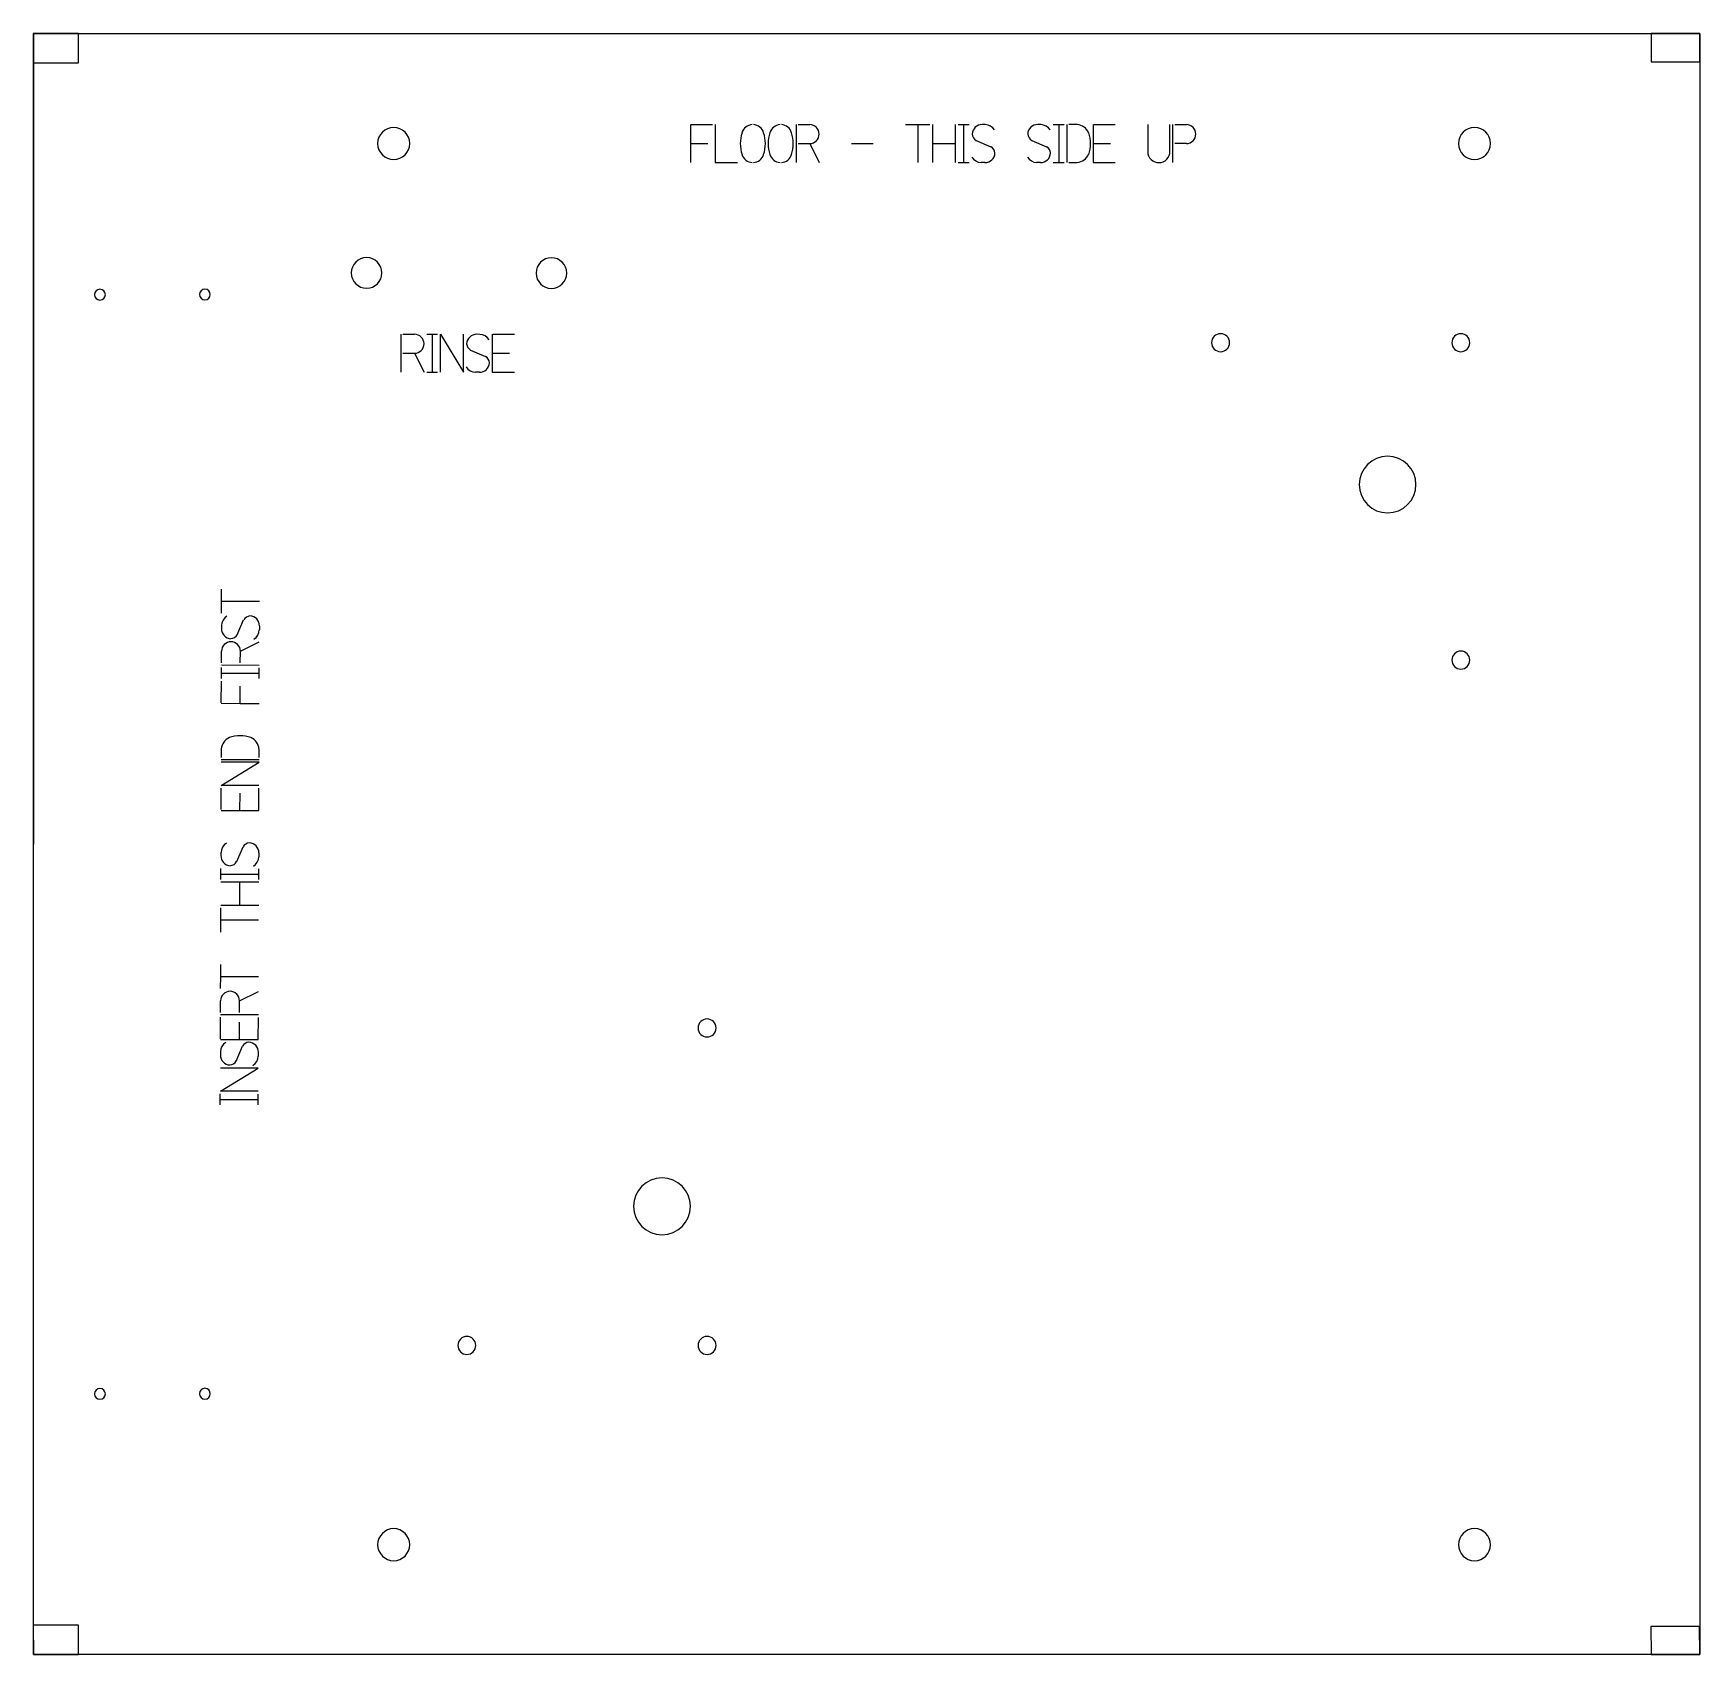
# Model space of a CAD drawing. Extents: x 0 to 18.5, y 0 to 18.
import ezdxf

# ---------------------------------------------------------------- set-up
doc = ezdxf.new("R2010")
doc.units = 0
doc.layers.add('1', color=7, linetype='CONTINUOUS')
doc.layers.add('6', color=7, linetype='CONTINUOUS')

msp = doc.modelspace()

# ---------------------------------------------------------------- linework, layer by layer
at = {"layer": '1', "color": 1, "linetype": 'CONTINUOUS'}
for p, q in [((0.509, 17.99), (0.009, 17.991)), ((0.009, 17.991), (0.009, 17.665)), ((0.009, -0.011), (0.009, 17.989)), ((0.009, 17.989), (18.509, 17.989)), ((0.009, 17.989), (0.009, 8.989)), ((0.509, 17.664), (0.509, 17.99)), ((18.509, 17.988), (17.969, 17.988)), ((17.969, 17.988), (17.969, 17.675)), ((18.509, 17.989), (18.509, -0.011)), ((18.509, 17.676), (18.509, 17.988)), ((0.009, 17.665), (0.509, 17.664)), ((17.969, 17.675), (18.509, 17.676)), ((0.508, 0.315), (0.008, 0.315)), ((0.008, 0.315), (0.009, -0.011)), ((0.509, -0.011), (0.508, 0.315)), ((18.508, 0.301), (17.968, 0.301)), ((17.968, 0.301), (17.969, -0.011)), ((18.509, -0.011), (18.508, 0.301)), ((18.509, -0.011), (0.009, -0.011)), ((0.009, -0.011), (0.509, -0.011)), ((17.969, -0.011), (18.509, -0.011))]:
    msp.add_line(p, q, dxfattribs=at)
for centre, radius, start, end in [((4.009, 16.768), 0.178, 90, 270), ((4.009, 16.768), 0.178, 270, 90), ((16.009, 16.768), 0.178, 90, 270), ((16.009, 16.768), 0.178, 270, 90), ((3.708, 15.33), 0.17, 90, 270), ((3.708, 15.33), 0.17, 270, 90), ((5.76, 15.329), 0.17, 90, 270), ((5.76, 15.329), 0.17, 270, 90), ((0.748, 15.089), 0.06, 90, 270), ((0.748, 15.089), 0.06, 270, 90), ((1.913, 15.091), 0.06, 90, 270), ((1.913, 15.091), 0.06, 270, 90), ((13.19, 14.556), 0.1, 90, 270), ((13.19, 14.556), 0.1, 270, 90), ((15.857, 14.556), 0.1, 90, 270), ((15.857, 14.556), 0.1, 270, 90), ((15.857, 11.031), 0.1, 90, 270), ((15.857, 11.031), 0.1, 270, 90), ((7.488, 6.947), 0.1, 90, 270), ((7.488, 6.947), 0.1, 270, 90), ((4.821, 3.422), 0.1, 90, 270), ((4.821, 3.422), 0.1, 270, 90), ((7.488, 3.422), 0.1, 90, 270), ((7.488, 3.422), 0.1, 270, 90), ((0.748, 2.884), 0.06, 90, 270), ((0.748, 2.884), 0.06, 270, 90), ((1.913, 2.886), 0.06, 90, 270), ((1.913, 2.886), 0.06, 270, 90), ((4.009, 1.21), 0.178, 90, 270), ((4.009, 1.21), 0.178, 270, 90), ((16.009, 1.21), 0.178, 90, 270), ((16.009, 1.21), 0.178, 270, 90)]:
    msp.add_arc(centre, radius, start, end, dxfattribs=at)
at = {"layer": '6', "color": 6, "linetype": 'CONTINUOUS'}
for p, q in [((7.304, 16.977), (7.304, 16.767)), ((7.311, 16.977), (7.55, 16.977)), ((7.58, 16.977), (7.58, 16.557)), ((8.476, 16.977), (8.476, 16.557)), ((8.499, 16.977), (8.628, 16.977)), ((9.693, 16.977), (9.828, 16.977)), ((9.828, 16.977), (9.828, 16.557)), ((9.828, 16.977), (9.962, 16.977)), ((9.992, 16.977), (9.992, 16.767)), ((10.247, 16.767), (10.247, 16.977)), ((10.277, 16.977), (10.337, 16.977)), ((10.337, 16.977), (10.397, 16.977)), ((10.337, 16.977), (10.337, 16.557)), ((10.577, 16.977), (10.543, 16.977)), ((11.195, 16.977), (11.16, 16.977)), ((11.332, 16.977), (11.392, 16.977)), ((11.392, 16.977), (11.452, 16.977)), ((11.392, 16.977), (11.392, 16.557)), ((11.482, 16.977), (11.482, 16.557)), ((11.599, 16.977), (11.504, 16.977)), ((11.775, 16.977), (11.775, 16.557)), ((11.782, 16.977), (11.782, 16.977)), ((11.782, 16.977), (12.021, 16.977)), ((12.381, 16.977), (12.381, 16.677)), ((12.627, 16.68), (12.627, 16.977)), ((12.657, 16.977), (12.657, 16.557)), ((12.68, 16.977), (12.81, 16.977)), ((7.304, 16.767), (7.304, 16.557)), ((7.304, 16.767), (7.496, 16.767)), ((8.499, 16.767), (8.628, 16.767)), ((8.628, 16.767), (8.733, 16.557)), ((9.093, 16.767), (9.333, 16.767)), ((9.992, 16.767), (9.992, 16.557)), ((9.992, 16.767), (10.247, 16.767)), ((10.247, 16.557), (10.247, 16.767)), ((10.475, 16.802), (10.64, 16.731)), ((11.093, 16.802), (11.258, 16.731)), ((11.775, 16.767), (11.967, 16.767)), ((12.81, 16.767), (12.68, 16.767)), ((7.58, 16.557), (7.826, 16.557)), ((10.277, 16.557), (10.337, 16.557)), ((10.337, 16.557), (10.397, 16.557)), ((10.573, 16.556), (10.53, 16.557)), ((11.19, 16.556), (11.147, 16.557)), ((11.332, 16.557), (11.392, 16.557)), ((11.392, 16.557), (11.452, 16.557)), ((11.504, 16.557), (11.599, 16.557)), ((11.775, 16.557), (12.021, 16.557)), ((4.088, 14.649), (4.088, 14.229)), ((4.111, 14.649), (4.241, 14.649)), ((4.376, 14.649), (4.436, 14.649)), ((4.436, 14.649), (4.496, 14.649)), ((4.436, 14.649), (4.436, 14.229)), ((4.527, 14.229), (4.527, 14.649)), ((4.527, 14.649), (4.785, 14.229)), ((4.785, 14.229), (4.785, 14.649)), ((4.965, 14.648), (4.931, 14.649)), ((5.102, 14.649), (5.102, 14.229)), ((5.11, 14.649), (5.11, 14.649)), ((5.11, 14.649), (5.349, 14.649)), ((4.111, 14.439), (4.241, 14.439)), ((4.241, 14.439), (4.346, 14.229)), ((4.863, 14.474), (5.028, 14.403)), ((5.102, 14.439), (5.295, 14.439)), ((4.376, 14.229), (4.436, 14.229)), ((4.436, 14.229), (4.496, 14.229)), ((4.961, 14.228), (4.918, 14.228)), ((5.102, 14.229), (5.349, 14.229)), ((2.098, 11.687), (2.098, 11.821)), ((2.098, 11.553), (2.098, 11.687)), ((2.098, 11.687), (2.518, 11.686)), ((2.272, 11.313), (2.343, 11.478)), ((2.098, 11.416), (2.097, 11.382)), ((2.518, 11.41), (2.518, 11.368)), ((2.096, 11.001), (2.097, 11.131)), ((2.306, 11), (2.307, 11.13)), ((2.307, 11.13), (2.517, 11.235)), ((2.096, 10.978), (2.516, 10.977)), ((2.096, 10.888), (2.096, 10.948)), ((2.516, 10.887), (2.516, 10.947)), ((2.095, 10.559), (2.096, 10.798)), ((2.096, 10.828), (2.096, 10.888)), ((2.096, 10.888), (2.516, 10.887)), ((2.305, 10.551), (2.306, 10.744)), ((2.516, 10.827), (2.516, 10.887)), ((2.095, 10.552), (2.305, 10.551)), ((2.305, 10.551), (2.515, 10.551)), ((2.094, 10.046), (2.094, 9.951)), ((2.514, 9.95), (2.514, 10.045)), ((2.093, 9.641), (2.514, 9.898)), ((2.094, 9.929), (2.514, 9.928)), ((2.514, 9.898), (2.094, 9.899)), ((2.513, 9.64), (2.093, 9.641)), ((2.092, 9.371), (2.093, 9.61)), ((2.302, 9.363), (2.303, 9.555)), ((2.512, 9.363), (2.513, 9.609)), ((2.092, 9.371), (2.092, 9.371)), ((2.092, 9.363), (2.512, 9.363)), ((2.091, 8.896), (2.091, 8.862)), ((2.266, 8.794), (2.337, 8.959)), ((2.512, 8.891), (2.511, 8.848)), ((2.09, 8.656), (2.091, 8.716)), ((2.51, 8.655), (2.511, 8.715)), ((2.09, 8.596), (2.09, 8.656)), ((2.09, 8.656), (2.51, 8.655)), ((2.3, 8.565), (2.09, 8.566)), ((2.3, 8.31), (2.3, 8.565)), ((2.51, 8.565), (2.3, 8.565)), ((2.51, 8.595), (2.51, 8.655)), ((2.089, 8.147), (2.09, 8.281)), ((2.089, 8.012), (2.089, 8.147)), ((2.089, 8.147), (2.509, 8.146)), ((2.09, 8.311), (2.3, 8.31)), ((2.3, 8.31), (2.51, 8.31)), ((2.088, 7.518), (2.088, 7.652)), ((2.087, 7.384), (2.088, 7.518)), ((2.088, 7.518), (2.508, 7.517)), ((2.087, 7.119), (2.087, 7.249)), ((2.297, 7.248), (2.507, 7.353)), ((2.297, 7.118), (2.297, 7.248)), ((2.086, 6.827), (2.087, 7.066)), ((2.087, 7.096), (2.507, 7.095)), ((2.506, 6.819), (2.507, 7.065)), ((2.296, 6.82), (2.296, 7.012)), ((2.086, 6.827), (2.086, 6.827)), ((2.086, 6.82), (2.506, 6.819)), ((2.086, 6.683), (2.086, 6.649)), ((2.26, 6.58), (2.332, 6.745)), ((2.506, 6.677), (2.506, 6.635)), ((2.505, 6.501), (2.085, 6.502)), ((2.085, 6.245), (2.505, 6.501)), ((2.084, 6.154), (2.084, 6.214)), ((2.084, 6.094), (2.084, 6.154)), ((2.084, 6.154), (2.504, 6.153)), ((2.505, 6.244), (2.085, 6.245)), ((2.504, 6.153), (2.504, 6.213)), ((2.504, 6.093), (2.504, 6.153))]:
    msp.add_line(p, q, dxfattribs=at)
for centre, radius, start, end in [((8.231, 16.767), 0.374, 161.2941, 198.7059), ((7.996, 16.852), 0.125, 93.4425, 164.098), ((7.996, 16.852), 0.125, 15.9021, 86.5576), ((7.762, 16.767), 0.374, 341.2941, 18.7059), ((8.54, 16.767), 0.374, 161.2941, 198.7059), ((8.306, 16.852), 0.125, 93.4425, 164.098), ((8.306, 16.852), 0.125, 15.9021, 86.5576), ((8.072, 16.767), 0.374, 341.2941, 18.7059), ((8.628, 16.872), 0.105, 359.9956, 90), ((8.628, 16.872), 0.105, 269.9912, 359.9956), ((10.542, 16.867), 0.111, 89.2985, 177.3507), ((10.521, 16.88), 0.0903, 185.1823, 239.3448), ((10.576, 16.856), 0.121, 30.522, 89.2985), ((11.159, 16.867), 0.111, 89.2985, 177.3507), ((11.139, 16.88), 0.0903, 185.1823, 239.3448), ((11.193, 16.856), 0.121, 30.522, 89.2985), ((11.584, 16.824), 0.154, 24.3869, 84.6175), ((11.371, 16.767), 0.374, 341.2941, 18.7059), ((12.81, 16.872), 0.105, 359.9956, 90), ((12.81, 16.872), 0.105, 269.9912, 359.9956), ((10.574, 16.667), 0.111, 269.4411, 357.3507), ((10.594, 16.654), 0.0903, 5.1822, 59.3448), ((11.191, 16.667), 0.111, 269.4411, 357.3507), ((11.212, 16.654), 0.0903, 5.1822, 59.3448), ((12.504, 16.678), 0.123, 180.1397, 270.6987), ((12.504, 16.678), 0.123, 270.6987, 1.2577), ((7.996, 16.681), 0.125, 195.9021, 266.5576), ((7.996, 16.681), 0.125, 273.4425, 344.098), ((8.306, 16.681), 0.125, 195.9021, 266.5576), ((8.306, 16.681), 0.125, 273.4425, 344.098), ((10.531, 16.678), 0.121, 210.522, 269.4411), ((11.149, 16.678), 0.121, 210.522, 269.4411), ((11.584, 16.711), 0.154, 275.3825, 335.6132), ((4.241, 14.544), 0.105, 359.9956, 90), ((4.929, 14.538), 0.111, 89.2985, 177.3507), ((4.963, 14.527), 0.121, 30.522, 89.2985), ((4.241, 14.544), 0.105, 269.9912, 359.9956), ((4.909, 14.551), 0.0903, 185.1823, 239.3448), ((4.919, 14.349), 0.121, 210.522, 269.4411), ((4.962, 14.338), 0.111, 269.4411, 357.3507), ((4.982, 14.325), 0.0903, 5.1822, 59.3448), ((15.044, 12.981), 0.315, 90, 270), ((15.044, 12.981), 0.315, 270, 90), ((2.219, 11.414), 0.121, 120.3809, 179.1573), ((2.421, 11.432), 0.0903, 95.0411, 149.2037), ((2.408, 11.412), 0.111, 359.2999, 87.2095), ((2.208, 11.38), 0.111, 179.1573, 267.2096), ((2.194, 11.36), 0.0903, 275.0411, 329.2036), ((2.396, 11.369), 0.121, 300.3808, 359.2999), ((2.202, 11.13), 0.105, 89.8544, 179.8588), ((2.202, 11.13), 0.105, 359.85, 89.8544), ((2.303, 9.817), 0.374, 71.1529, 108.5647), ((2.248, 10.031), 0.154, 114.2458, 174.4763), ((2.36, 10.031), 0.154, 5.2413, 65.472), ((2.213, 8.894), 0.121, 120.3809, 179.1573), ((2.415, 8.913), 0.0903, 95.0411, 149.2037), ((2.401, 8.892), 0.111, 359.2999, 87.2095), ((2.201, 8.86), 0.111, 179.1573, 267.2096), ((2.188, 8.84), 0.0903, 275.0411, 329.2036), ((2.39, 8.849), 0.121, 300.3808, 359.2999), ((2.192, 7.249), 0.105, 89.8544, 179.8588), ((2.192, 7.249), 0.105, 359.85, 89.8544), ((2.207, 6.681), 0.121, 120.3809, 179.1573), ((2.409, 6.699), 0.0903, 95.0411, 149.2037), ((2.396, 6.679), 0.111, 359.2999, 87.2095), ((2.196, 6.647), 0.111, 179.1573, 267.2096), ((2.183, 6.627), 0.0903, 275.0411, 329.2036), ((2.385, 6.636), 0.121, 300.3808, 359.2999), ((6.988, 4.967), 0.315, 90, 270), ((6.988, 4.967), 0.315, 270, 90)]:
    msp.add_arc(centre, radius, start, end, dxfattribs=at)

doc.saveas('drawing.dxf')
